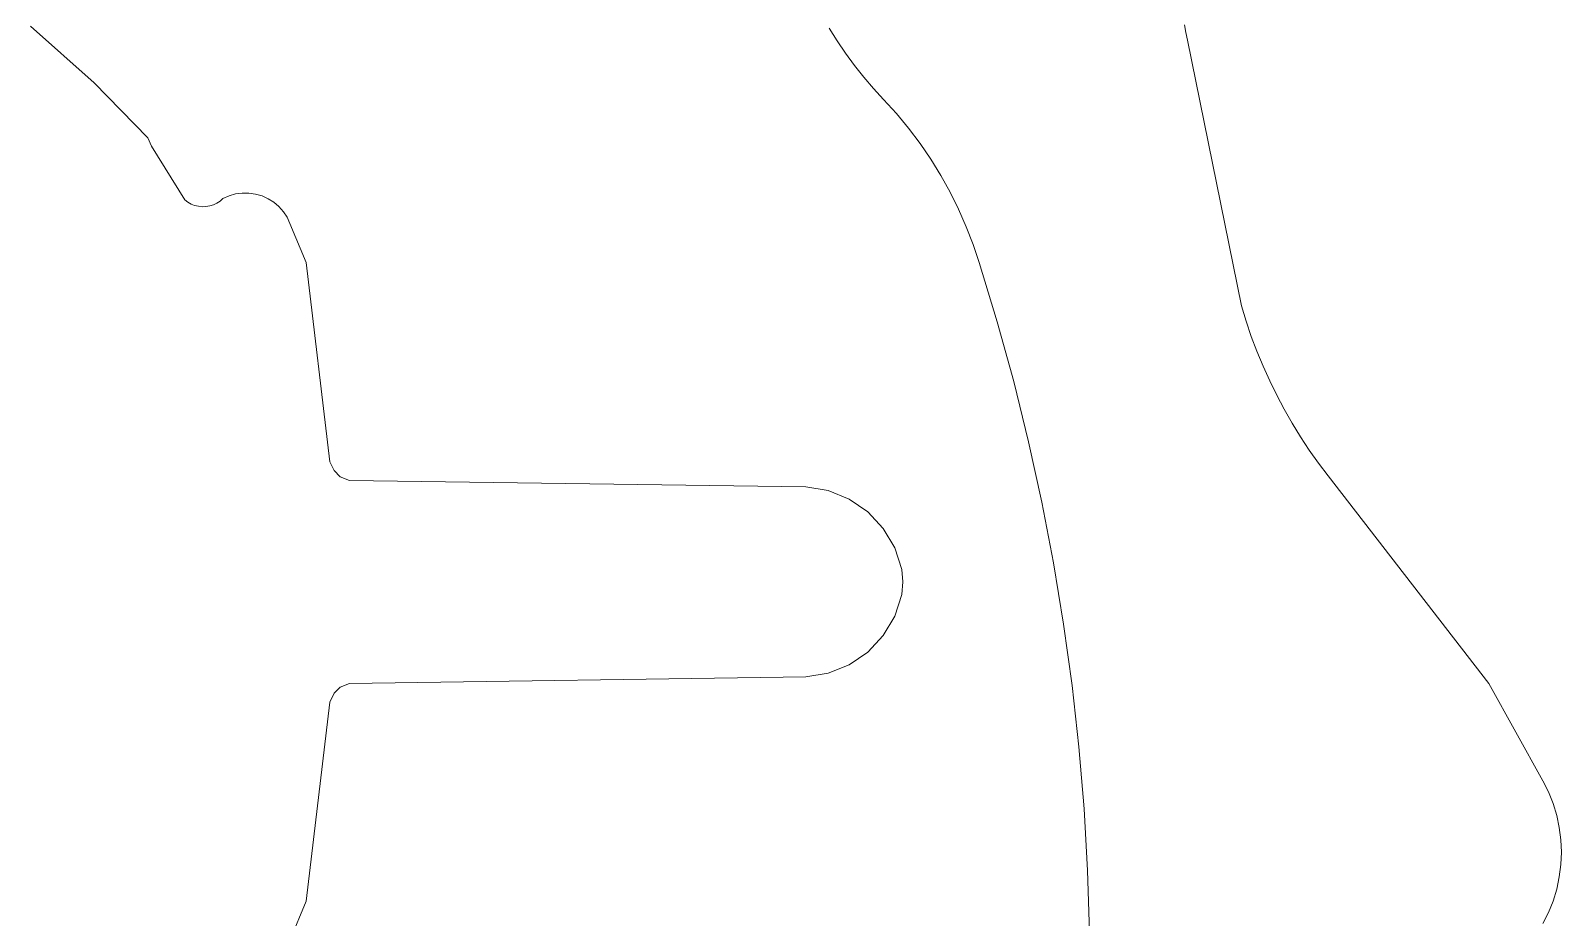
# Model space of a CAD drawing. Header units: millimetres. Extents: x -233 to 120, y -19 to 188.
# Drawn here: x -126.73 to -84.28, y 120.25 to 144.83 of the extents above; entities that cross this region are included whole.
import ezdxf

# ---------------------------------------------------------------- set-up
doc = ezdxf.new("R2010")
doc.units = ezdxf.units.MM
doc.header["$MEASUREMENT"] = 0
doc.layers.add('Layer 1', color=7, linetype='Continuous')

msp = doc.modelspace()

# ---------------------------------------------------------------- linework, layer by layer
at = {"layer": 'Layer 1', "lineweight": 9}
for points in [[(-124.9675, 143.3855), (-124.9675, 143.3855), (-126.7312, 144.9529), (-126.7312, 144.9529)], [(-104.3636, 144.5449), (-104.3636, 144.5449), (-104.584, 144.8973), (-104.584, 144.8973)], [(-94.7256, 144.9919), (-94.7256, 144.9919), (-94.6912, 144.7758), (-94.6912, 144.7758)], [(-94.6912, 144.7758), (-94.6912, 144.7758), (-94.6506, 144.5608), (-94.6506, 144.5608)], [(-104.1303, 144.2009), (-104.1303, 144.2009), (-104.3636, 144.5449), (-104.3636, 144.5449)], [(-93.1524, 137.1975), (-93.1524, 137.1975), (-94.6506, 144.5608), (-94.6506, 144.5608)], [(-103.8844, 143.8659), (-103.8844, 143.8659), (-104.1303, 144.2009), (-104.1303, 144.2009)], [(-103.6261, 143.5402), (-103.6261, 143.5402), (-103.8844, 143.8659), (-103.8844, 143.8659)], [(-103.356, 143.2244), (-103.356, 143.2244), (-103.6261, 143.5402), (-103.6261, 143.5402)], [(-123.481, 141.853), (-123.481, 141.853), (-124.9675, 143.3855), (-124.9675, 143.3855)], [(-103.0742, 142.9188), (-103.0742, 142.9188), (-103.356, 143.2244), (-103.356, 143.2244)], [(-102.7177, 142.5284), (-102.7177, 142.5284), (-103.0742, 142.9188), (-103.0742, 142.9188)], [(-102.3799, 142.1218), (-102.3799, 142.1218), (-102.7177, 142.5284), (-102.7177, 142.5284)], [(-123.3768, 141.6237), (-123.3768, 141.6237), (-123.481, 141.853), (-123.481, 141.853)], [(-102.0614, 141.6998), (-102.0614, 141.6998), (-102.3799, 142.1218), (-102.3799, 142.1218)], [(-122.4579, 140.1388), (-122.4579, 140.1388), (-123.3768, 141.6237), (-123.3768, 141.6237)], [(-101.763, 141.2634), (-101.763, 141.2634), (-102.0614, 141.6998), (-102.0614, 141.6998)], [(-101.4853, 140.8136), (-101.4853, 140.8136), (-101.763, 141.2634), (-101.763, 141.2634)], [(-101.229, 140.3512), (-101.229, 140.3512), (-101.4853, 140.8136), (-101.4853, 140.8136)], [(-122.4579, 140.1388), (-122.4579, 140.1388), (-122.3734, 140.075), (-122.3734, 140.075)], [(-121.5669, 140.0459), (-121.5669, 140.0459), (-121.4779, 140.1034), (-121.4779, 140.1034)], [(-121.4779, 140.1034), (-121.4779, 140.1034), (-121.3976, 140.1725), (-121.3976, 140.1725)], [(-121.2275, 140.2489), (-121.2275, 140.2489), (-121.3976, 140.1725), (-121.3976, 140.1725)], [(-121.0484, 140.3006), (-121.0484, 140.3006), (-121.2275, 140.2489), (-121.2275, 140.2489)], [(-120.8638, 140.3265), (-120.8638, 140.3265), (-121.0484, 140.3006), (-121.0484, 140.3006)], [(-120.6773, 140.3263), (-120.6773, 140.3263), (-120.8638, 140.3265), (-120.8638, 140.3265)], [(-120.4928, 140.2997), (-120.4928, 140.2997), (-120.6773, 140.3263), (-120.6773, 140.3263)], [(-120.3138, 140.2475), (-120.3138, 140.2475), (-120.4928, 140.2997), (-120.4928, 140.2997)], [(-120.1439, 140.1706), (-120.1439, 140.1706), (-120.3138, 140.2475), (-120.3138, 140.2475)], [(-119.9866, 140.0706), (-119.9866, 140.0706), (-120.1439, 140.1706), (-120.1439, 140.1706)], [(-100.9946, 139.8774), (-100.9946, 139.8774), (-101.229, 140.3512), (-101.229, 140.3512)], [(-122.3734, 140.075), (-122.3734, 140.075), (-122.281, 140.0232), (-122.281, 140.0232)], [(-122.281, 140.0232), (-122.281, 140.0232), (-122.1824, 139.9844), (-122.1824, 139.9844)], [(-122.1824, 139.9844), (-122.1824, 139.9844), (-122.0795, 139.9592), (-122.0795, 139.9592)], [(-122.0795, 139.9592), (-122.0795, 139.9592), (-121.9742, 139.9483), (-121.9742, 139.9483)], [(-121.9742, 139.9483), (-121.9742, 139.9483), (-121.8683, 139.9516), (-121.8683, 139.9516)], [(-121.8683, 139.9516), (-121.8683, 139.9516), (-121.7639, 139.9693), (-121.7639, 139.9693)], [(-121.7639, 139.9693), (-121.7639, 139.9693), (-121.6627, 140.0009), (-121.6627, 140.0009)], [(-121.6627, 140.0009), (-121.6627, 140.0009), (-121.5669, 140.0459), (-121.5669, 140.0459)], [(-119.8449, 139.9495), (-119.8449, 139.9495), (-119.9866, 140.0706), (-119.9866, 140.0706)], [(-119.7216, 139.8095), (-119.7216, 139.8095), (-119.8449, 139.9495), (-119.8449, 139.9495)], [(-119.6193, 139.6537), (-119.6193, 139.6537), (-119.7216, 139.8095), (-119.7216, 139.8095)], [(-100.7825, 139.3931), (-100.7825, 139.3931), (-100.9946, 139.8774), (-100.9946, 139.8774)], [(-119.5399, 139.485), (-119.5399, 139.485), (-119.6193, 139.6537), (-119.6193, 139.6537)], [(-119.0899, 138.3975), (-119.0899, 138.3975), (-119.5399, 139.485), (-119.5399, 139.485)], [(-100.5933, 138.8994), (-100.5933, 138.8994), (-100.7825, 139.3931), (-100.7825, 139.3931)], [(-100.4274, 138.3975), (-100.4274, 138.3975), (-100.5933, 138.8994), (-100.5933, 138.8994)], [(-118.432, 132.8784), (-118.432, 132.8784), (-119.0899, 138.3975), (-119.0899, 138.3975)], [(-99.9254, 136.7561), (-99.9254, 136.7561), (-100.4274, 138.3975), (-100.4274, 138.3975)], [(-93.1524, 137.1975), (-93.1524, 137.1975), (-93.0214, 136.7739), (-93.0214, 136.7739)], [(-99.4674, 135.1019), (-99.4674, 135.1019), (-99.9254, 136.7561), (-99.9254, 136.7561)], [(-93.0214, 136.7739), (-93.0214, 136.7739), (-92.8771, 136.3546), (-92.8771, 136.3546)], [(-92.8771, 136.3546), (-92.8771, 136.3546), (-92.7198, 135.94), (-92.7198, 135.94)], [(-92.7198, 135.94), (-92.7198, 135.94), (-92.5496, 135.5306), (-92.5496, 135.5306)], [(-92.5496, 135.5306), (-92.5496, 135.5306), (-92.3668, 135.1266), (-92.3668, 135.1266)], [(-99.0536, 133.436), (-99.0536, 133.436), (-99.4674, 135.1019), (-99.4674, 135.1019)], [(-92.3668, 135.1266), (-92.3668, 135.1266), (-92.1714, 134.7286), (-92.1714, 134.7286)], [(-92.1714, 134.7286), (-92.1714, 134.7286), (-91.9637, 134.3368), (-91.9637, 134.3368)], [(-91.9637, 134.3368), (-91.9637, 134.3368), (-91.7438, 133.9518), (-91.7438, 133.9518)], [(-91.7438, 133.9518), (-91.7438, 133.9518), (-91.512, 133.5738), (-91.512, 133.5738)], [(-98.6844, 131.7597), (-98.6844, 131.7597), (-99.0536, 133.436), (-99.0536, 133.436)], [(-91.512, 133.5738), (-91.512, 133.5738), (-91.2685, 133.2032), (-91.2685, 133.2032)], [(-91.2685, 133.2032), (-91.2685, 133.2032), (-91.0136, 132.8404), (-91.0136, 132.8404)], [(-118.3128, 132.6328), (-118.3128, 132.6328), (-118.432, 132.8784), (-118.432, 132.8784)], [(-118.1448, 132.4648), (-118.1448, 132.4648), (-118.3128, 132.6328), (-118.3128, 132.6328)], [(-118.1448, 132.4648), (-118.1448, 132.4648), (-117.8917, 132.3571), (-117.8917, 132.3571)], [(-91.0136, 132.8404), (-91.0136, 132.8404), (-90.7475, 132.4857), (-90.7475, 132.4857)], [(-86.2899, 126.735), (-86.2899, 126.735), (-90.7475, 132.4857), (-90.7475, 132.4857)], [(-105.2352, 132.181), (-105.2352, 132.181), (-117.8917, 132.3571), (-117.8917, 132.3571)], [(-104.6156, 132.0792), (-104.6156, 132.0792), (-105.2352, 132.181), (-105.2352, 132.181)], [(-104.0328, 131.8453), (-104.0328, 131.8453), (-104.6156, 132.0792), (-104.6156, 132.0792)], [(-103.5147, 131.4906), (-103.5147, 131.4906), (-104.0328, 131.8453), (-104.0328, 131.8453)], [(-98.3601, 130.0742), (-98.3601, 130.0742), (-98.6844, 131.7597), (-98.6844, 131.7597)], [(-103.0858, 131.032), (-103.0858, 131.032), (-103.5147, 131.4906), (-103.5147, 131.4906)], [(-102.7667, 130.4912), (-102.7667, 130.4912), (-103.0858, 131.032), (-103.0858, 131.032)], [(-102.5725, 129.894), (-102.5725, 129.894), (-102.7667, 130.4912), (-102.7667, 130.4912)], [(-98.0809, 128.3806), (-98.0809, 128.3806), (-98.3601, 130.0742), (-98.3601, 130.0742)], [(-102.5392, 129.5475), (-102.5392, 129.5475), (-102.5725, 129.894), (-102.5725, 129.894)], [(-102.5392, 129.5475), (-102.5392, 129.5475), (-102.5725, 129.2009), (-102.5725, 129.2009)], [(-102.5725, 129.2009), (-102.5725, 129.2009), (-102.7667, 128.6038), (-102.7667, 128.6038)], [(-102.7667, 128.6038), (-102.7667, 128.6038), (-103.0858, 128.063), (-103.0858, 128.063)], [(-97.8469, 126.6802), (-97.8469, 126.6802), (-98.0809, 128.3806), (-98.0809, 128.3806)], [(-103.0858, 128.063), (-103.0858, 128.063), (-103.5147, 127.6043), (-103.5147, 127.6043)], [(-103.5147, 127.6043), (-103.5147, 127.6043), (-104.0328, 127.2496), (-104.0328, 127.2496)], [(-104.6156, 127.0158), (-104.6156, 127.0158), (-105.2352, 126.914), (-105.2352, 126.914)], [(-104.0328, 127.2496), (-104.0328, 127.2496), (-104.6156, 127.0158), (-104.6156, 127.0158)], [(-118.1448, 126.6302), (-118.1448, 126.6302), (-118.3128, 126.4621), (-118.3128, 126.4621)], [(-118.1448, 126.6302), (-118.1448, 126.6302), (-117.8917, 126.7378), (-117.8917, 126.7378)], [(-105.2352, 126.914), (-105.2352, 126.914), (-117.8917, 126.7378), (-117.8917, 126.7378)], [(-97.6584, 124.9741), (-97.6584, 124.9741), (-97.8469, 126.6802), (-97.8469, 126.6802)], [(-84.7899, 124.035), (-84.7899, 124.035), (-86.2899, 126.735), (-86.2899, 126.735)], [(-118.432, 126.2165), (-118.432, 126.2165), (-119.0899, 120.6975), (-119.0899, 120.6975)], [(-118.3128, 126.4621), (-118.3128, 126.4621), (-118.432, 126.2165), (-118.432, 126.2165)], [(-97.5154, 123.2636), (-97.5154, 123.2636), (-97.6584, 124.9741), (-97.6584, 124.9741)], [(-84.6356, 123.7272), (-84.6356, 123.7272), (-84.7899, 124.035), (-84.7899, 124.035)], [(-84.5078, 123.4075), (-84.5078, 123.4075), (-84.6356, 123.7272), (-84.6356, 123.7272)], [(-97.4182, 121.5499), (-97.4182, 121.5499), (-97.5154, 123.2636), (-97.5154, 123.2636)], [(-84.4074, 123.0782), (-84.4074, 123.0782), (-84.5078, 123.4075), (-84.5078, 123.4075)], [(-84.3352, 122.7416), (-84.3352, 122.7416), (-84.4074, 123.0782), (-84.4074, 123.0782)], [(-84.2917, 122.4001), (-84.2917, 122.4001), (-84.3352, 122.7416), (-84.3352, 122.7416)], [(-84.2772, 122.0561), (-84.2772, 122.0561), (-84.2917, 122.4001), (-84.2917, 122.4001)], [(-84.2917, 121.7121), (-84.2917, 121.7121), (-84.2772, 122.0561), (-84.2772, 122.0561)], [(-97.3667, 119.8342), (-97.3667, 119.8342), (-97.4182, 121.5499), (-97.4182, 121.5499)], [(-84.3352, 121.3706), (-84.3352, 121.3706), (-84.2917, 121.7121), (-84.2917, 121.7121)], [(-84.4074, 121.034), (-84.4074, 121.034), (-84.5078, 120.7047), (-84.5078, 120.7047)], [(-84.4074, 121.034), (-84.4074, 121.034), (-84.3352, 121.3706), (-84.3352, 121.3706)], [(-119.0899, 120.6975), (-119.0899, 120.6975), (-119.5399, 119.61), (-119.5399, 119.61)], [(-84.5078, 120.7047), (-84.5078, 120.7047), (-84.6356, 120.385), (-84.6356, 120.385)], [(-84.7899, 120.0772), (-84.7899, 120.0772), (-84.6356, 120.385), (-84.6356, 120.385)]]:
    msp.add_open_spline(points, degree=3, dxfattribs=at)

doc.saveas('drawing.dxf')
